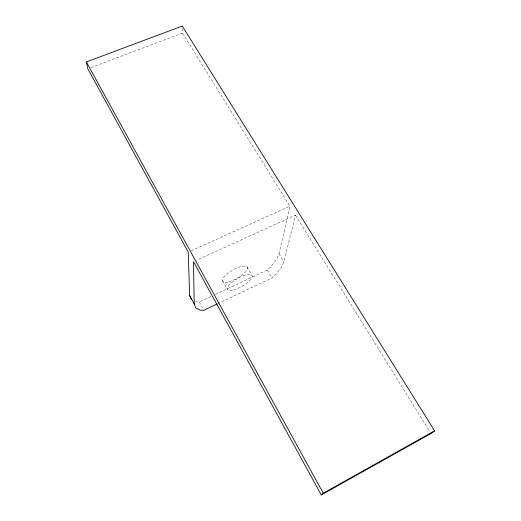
<?xml version="1.0" encoding="UTF-8"?>
<svg xmlns="http://www.w3.org/2000/svg" width="521" height="521" viewBox="0 0 521 521"><rect width="100%" height="100%" fill="white"/><g stroke="black" fill="none" stroke-linecap="round" stroke-linejoin="round"><path stroke-width="0.39" stroke-dasharray="2.6 1.95" d="M215.414 294.45L267.403 269.969L271.05 266.505L276.351 259.705L279.028 253.694L289.897 206.173L182.493 33.129L182.285 26.05M217.713 303.671L272.053 277.901L275.733 274.456L281.119 267.729L283.88 261.809L295.472 215.153L196.437 260.324M195.896 301.841L199.309 302.03L211.754 296.169M191.194 250.79L289.897 206.173M90.843 67.652L182.493 33.129M295.472 215.153L430.131 432.117M279.028 253.694L283.88 261.809M267.403 269.969L272.053 277.901M246.987 266.817L251.78 275.134M222.467 280.598L227.143 288.986M199.309 302.03L203.763 310.295M228.986 281.757A14.158 4.696 -29.6 0 0 247.495 267.937A14.158 4.696 -29.6 0 0 228.432 272.841A14.158 4.696 -29.6 0 0 228.986 281.757M233.616 290.015A14.223 4.546 -29.6 0 0 252.268 276.221A14.223 4.546 -29.6 0 0 233.206 281.307A14.223 4.546 -29.6 0 0 233.616 290.015"/><path stroke-width="0.78" d="M216.977 304.023L203.763 310.295L200.364 310.158L195.844 308.002L194.209 304.01L193.48 261.672L321.275 494.95L323.261 493.205L434.618 430.86L182.285 26.05L86.382 61.94L87.815 68.792L188.244 252.118L189.624 295.446L191.324 299.555M434.618 430.86L430.991 433.498L321.275 494.95M86.382 61.94L323.261 493.205M189.624 295.446L194.209 304.01"/></g></svg>
